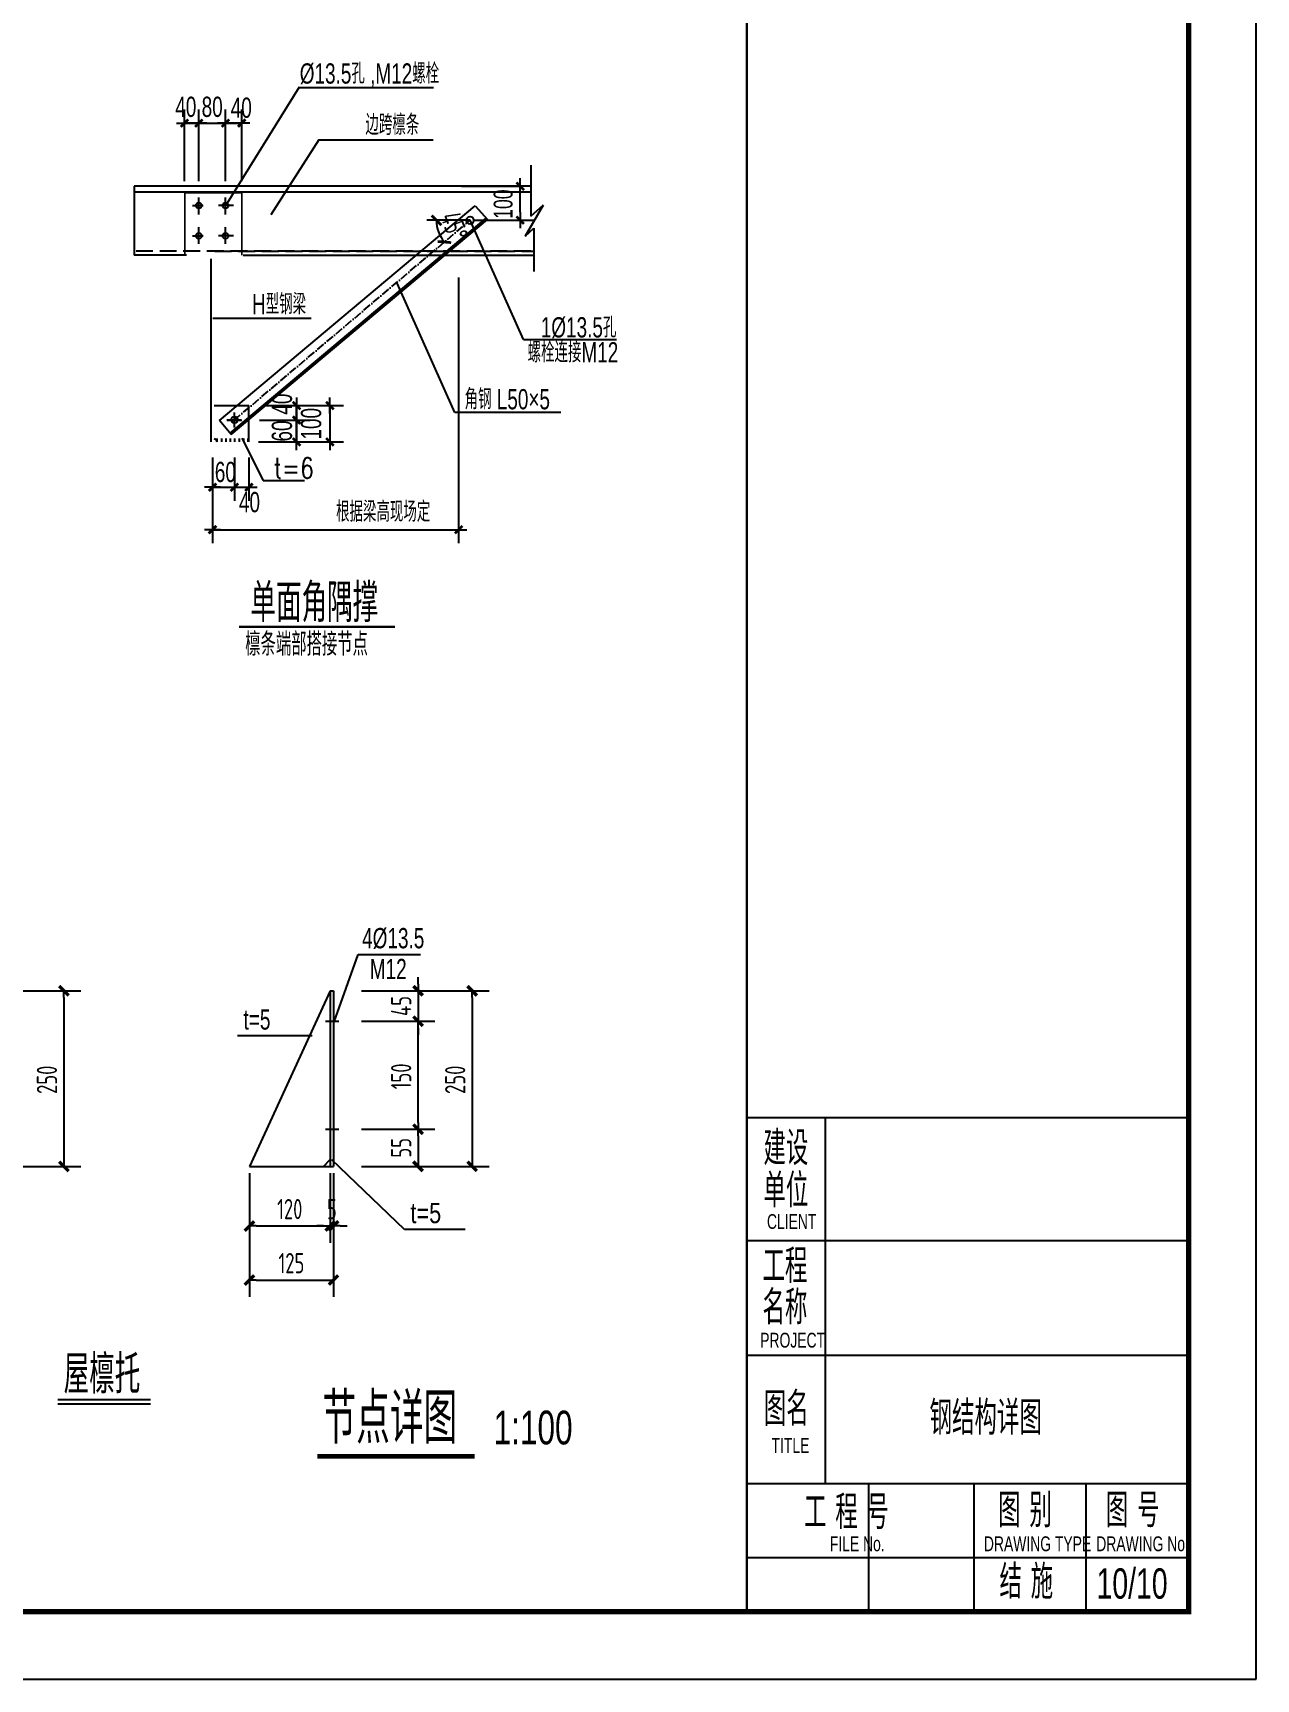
# Model space of a CAD drawing. Extents: x -544850 to 241437, y -10347 to 32059.
# Drawn here: x 223310 to 241437, y -10347 to 14054 of the extents above; entities that cross this region are included whole.
import ezdxf

# ---------------------------------------------------------------- set-up
doc = ezdxf.new("R2010")
doc.units = 0
doc.header["$LTSCALE"] = 1000
for name, pattern in [('ACAD_ISO10W100', [18, 12, -3, 0, -3]), ('CENTER', [2, 1.25, -0.25, 0.25, -0.25]), ('DASH', [0.35, 0.25, -0.1]), ('DASHDOT', [1, 0.5, -0.25, 0, -0.25]), ('DASHED2', [9.525, 6.35, -3.175])]:
    doc.linetypes.add(name, pattern=pattern)
doc.layers.get('0').update_dxf_attribs({"linetype": 'CONTINUOUS'})
doc.layers.get('Defpoints').update_dxf_attribs({"linetype": 'CONTINUOUS'})
for name, color, linetype in [('11', 3, 'CONTINUOUS'), ('AXIS', 253, 'CENTER'), ('AXIS_DIM', 3, 'CONTINUOUS'), ('DIM', 3, 'CONTINUOUS'), ('DIM_SYMB', 3, 'CONTINUOUS'), ('LAYER1', 1, 'CONTINUOUS'), ('LAYER3', 3, 'CONTINUOUS'), ('PUB_DIM', 3, 'CONTINUOUS'), ('PUB_TEXT', 7, 'CONTINUOUS'), ('TEXT', 7, 'CONTINUOUS'), ('THICK', 6, 'CONTINUOUS'), ('THIN', 7, 'CONTINUOUS'), ('图框(修改)', 2, 'CONTINUOUS'), ('图框(锁住)', 7, 'CONTINUOUS')]:
    doc.layers.add(name, color=color, linetype=linetype)
doc.layers.add('出图隐藏', color=7, linetype='CONTINUOUS', plot=False)
doc.styles.add('DIM_FONT', font='SIMPLEX', dxfattribs={"width": 0.7, "bigfont": 'GBCBIG'})
doc.styles.add('TSSD_Dimension', font='tssdeng.shx', dxfattribs={"width": 0.7, "bigfont": 'hztxt.shx'})
doc.styles.add('TSSD_Rein', font='天和字符.shx', dxfattribs={"width": 0.7, "bigfont": '天和汉字.shx'})
doc.styles.add('天和', font='天和字符.shx', dxfattribs={"width": 0.7, "bigfont": '天和汉字.shx'})
doc.styles.add('天和黑体', font='天和字符.shx', dxfattribs={"width": 0.7, "bigfont": '天和黑体.shx'})
doc.dimstyles.new('TSSD_100_100', dxfattribs={"dimtxt": 300, "dimasz": 100, "dimexe": 100, "dimexo": 250, "dimgap": 100, "dimtad": 1, "dimdec": 0, "dimzin": 0, "dimdsep": 46, "dimtxsty": 'TSSD_Dimension', "dimblk": 'ARCHTICK', "dimblk1": 'ARCHTICK', "dimblk2": 'ARCHTICK', "dimcen": 0, "dimdle": 100, "dimclrt": 7, "dimadec": 0, "dimazin": 0, "dimtfac": 1, "dimtdec": 0, "dimtix": 1, "dimtmove": 2, "dimatfit": 3, "dimldrblk": 'ARCHTICK', "dimfxl": 0, "dimtolj": 1, "dimtzin": 0, "dimarcsym": 0})
doc.dimstyles.new('TSSD_10_100', dxfattribs={"dimtxt": 300, "dimasz": 100, "dimexe": 250, "dimexo": 250, "dimgap": 100, "dimtad": 1, "dimdec": 0, "dimlfac": 0.1, "dimzin": 0, "dimdsep": 46, "dimtxsty": 'TSSD_Dimension', "dimblk": '_TSDBK', "dimcen": 0, "dimclrt": 7, "dimadec": 0, "dimazin": 0, "dimtfac": 1, "dimtdec": 0, "dimtix": 1, "dimtmove": 2, "dimatfit": 3, "dimldrblk": '_TSDBK', "dimfxl": 0, "dimtolj": 1, "dimtzin": 0, "dimarcsym": 0})

# ---------------------------------------------------------------- blocks, each defined once
blk = doc.blocks.new('_OBLIQUE')
at = {"color": 0, "linetype": 'ByBlock'}
blk.add_line((-0.5, -0.5), (0.5, 0.5), dxfattribs=at)
blk = doc.blocks.new('_DIMX')
blk.add_line((-150, 0), (150, 0))
at = {"const_width": 50}
blk.add_lwpolyline([(-70, -70), (70, 70)], dxfattribs=at)
blk = doc.blocks.new('_ArchTick')
at = {"color": 0, "linetype": 'ByBlock', "const_width": 0.4}
blk.add_lwpolyline([(-0.71, -0.71), (0.71, 0.71)], dxfattribs=at)
blk = doc.blocks.new('*D363')
at = {"layer": 'AXIS_DIM', "color": 0, "lineweight": -2, "transparency": 16777216}
blk.add_arc((229788, 11276), 498, 180, 220.263, dxfattribs=at)
at = {"layer": 'Defpoints', "color": 0, "transparency": 16777216}
for p in [(229146, 11276), (229788, 11276), (229788, 11276), (229304, 11160), (226292, 8315)]:
    blk.add_point(p, dxfattribs=at)
at = {"layer": 'AXIS_DIM', "color": 0, "lineweight": -2, "transparency": 16777216, "xscale": 100, "yscale": 100, "zscale": 100}
for p, rotation in [((229290, 11276), 90.0000000000002), ((229408, 10954), 310.2630328309158)]:
    blk.add_blockref('_ArchTick', p, dxfattribs=dict(at, rotation=rotation))
at = {"layer": 'AXIS_DIM', "color": 7, "transparency": 16777216, "insert": (229555, 11191), "char_height": 300, "attachment_point": 5, "rotation": 290.1315, "style": 'TSSD_Dimension'}
blk.add_mtext('\\A1;45%%d', dxfattribs=at)
blk = doc.blocks.new('_TSDBK')
blk.add_line((-1, 0), (0, 0))
at = {"const_width": 0.5}
blk.add_lwpolyline([(-0.7, -0.7), (0.7, 0.7)], dxfattribs=at)
blk = doc.blocks.new('*D368')
at = {"layer": 'Defpoints', "color": 0, "transparency": 16777216}
for p in [(226518, -2748), (227715, -2748), (227715, -3631)]:
    blk.add_point(p, dxfattribs=at)
at = {"layer": 'DIM', "color": 0, "lineweight": -2, "transparency": 16777216}
for p, q in [((226518, -2848), (226518, -3881)), ((227715, -2848), (227715, -3881)), ((226618, -3631), (227615, -3631))]:
    blk.add_line(p, q, dxfattribs=at)
at = {"layer": 'DIM', "color": 0, "lineweight": -2, "transparency": 16777216, "xscale": 100, "yscale": 100, "zscale": 100, "rotation": 180}
blk.add_blockref('_TSDBK', (226518, -3631), dxfattribs=at)
at = {"layer": 'DIM', "color": 0, "lineweight": -2, "transparency": 16777216, "xscale": 100, "yscale": 100, "zscale": 100}
blk.add_blockref('_TSDBK', (227715, -3631), dxfattribs=at)
at = {"layer": 'DIM', "color": 7, "transparency": 16777216, "insert": (227116, -3381), "char_height": 300, "attachment_point": 5, "style": 'TSSD_Dimension'}
blk.add_mtext('\\A1;120', dxfattribs=at)
blk = doc.blocks.new('*D369')
at = {"layer": 'Defpoints', "color": 0, "transparency": 16777216}
for p in [(227715, -2748), (227765, -2748), (227715, -3631)]:
    blk.add_point(p, dxfattribs=at)
at = {"layer": 'DIM', "color": 0, "lineweight": -2, "transparency": 16777216}
for p, q in [((227715, -2848), (227715, -3881)), ((227765, -2848), (227765, -3881)), ((227615, -3631), (227515, -3631)), ((227765, -3631), (227715, -3631)), ((227865, -3631), (227965, -3631))]:
    blk.add_line(p, q, dxfattribs=at)
at = {"layer": 'DIM', "color": 0, "lineweight": -2, "transparency": 16777216, "xscale": 100, "yscale": 100, "zscale": 100}
blk.add_blockref('_TSDBK', (227715, -3631), dxfattribs=at)
at = {"layer": 'DIM', "color": 0, "lineweight": -2, "transparency": 16777216, "xscale": 100, "yscale": 100, "zscale": 100, "rotation": 180}
blk.add_blockref('_TSDBK', (227765, -3631), dxfattribs=at)
at = {"layer": 'DIM', "color": 7, "transparency": 16777216, "insert": (227740, -3381), "char_height": 300, "attachment_point": 5, "style": 'TSSD_Dimension'}
blk.add_mtext('\\A1;5', dxfattribs=at)
blk = doc.blocks.new('*D370')
at = {"layer": 'Defpoints', "color": 0, "transparency": 16777216}
for p in [(226518, -3549), (227765, -3549), (227765, -4432)]:
    blk.add_point(p, dxfattribs=at)
at = {"layer": 'DIM', "color": 0, "lineweight": -2, "transparency": 16777216}
for p, q in [((226518, -3649), (226518, -4682)), ((227765, -3649), (227765, -4682)), ((226618, -4432), (227665, -4432))]:
    blk.add_line(p, q, dxfattribs=at)
at = {"layer": 'DIM', "color": 0, "lineweight": -2, "transparency": 16777216, "xscale": 100, "yscale": 100, "zscale": 100, "rotation": 180}
blk.add_blockref('_TSDBK', (226518, -4432), dxfattribs=at)
at = {"layer": 'DIM', "color": 0, "lineweight": -2, "transparency": 16777216, "xscale": 100, "yscale": 100, "zscale": 100}
blk.add_blockref('_TSDBK', (227765, -4432), dxfattribs=at)
at = {"layer": 'DIM', "color": 7, "transparency": 16777216, "insert": (227141, -4182), "char_height": 300, "attachment_point": 5, "style": 'TSSD_Dimension'}
blk.add_mtext('\\A1;125', dxfattribs=at)
blk = doc.blocks.new('FDTERTER')
at = {"layer": '出图隐藏', "linetype": 'Continuous'}
blk.add_line((53642, 2888), (53642, 988), dxfattribs=at)
at = {"layer": '图框(锁住)', "color": 3, "linetype": 'Continuous'}
for p, q in [((59385, -12), (59385, 41988)), ((53001, 8311), (53001, 2888)), ((51836, 6488), (58385, 6488)), ((51836, 4788), (58385, 4788)), ((55203, 2888), (55203, 988)), ((56864, 2888), (56864, 988)), ((51836, 1788), (58385, 1788)), ((51836, 988), (58385, 988)), ((-15, -12), (59385, -12))]:
    blk.add_line(p, q, dxfattribs=at)
at = {"layer": '图框(锁住)', "linetype": 'Continuous'}
for p, q in [((51836, 40988), (51836, 988)), ((51836, 8311), (58385, 8311)), ((51836, 2888), (58385, 2888))]:
    blk.add_line(p, q, dxfattribs=at)
at = {"layer": '图框(锁住)', "linetype": 'Continuous', "const_width": 80}
blk.add_lwpolyline([(58385, 39888), (58385, 40988), (2485, 40988), (2485, 988), (58385, 988)], close=True, dxfattribs=at)
at = {"layer": '图框(锁住)', "linetype": 'Continuous', "const_width": 35}
blk.add_lwpolyline([(51836, 988), (51836, 40988)], dxfattribs=at)
at = {"layer": '图框(修改)', "linetype": 'Continuous', "style": '天和', "width": 0.7}
blk.add_text('结 施', height=500, dxfattribs=at).set_placement((55582, 1179))
at = {"layer": '图框(锁住)', "color": 3, "linetype": 'Continuous', "width": 0.7}
for s, height, style, p in [('建设', 500, '天和', (52084, 7607)), ('单位', 500, '天和', (52084, 6980)), ('CLIENT', 220, '天和黑体', (52136, 6660)), ('工程', 500, '天和', (52070, 5859)), ('名称', 500, '天和', (52070, 5245)), ('PROJECT', 220, '天和黑体', (52036, 4901)), ('图名', 500, '天和', (52090, 3741)), ('TITLE', 220, '天和黑体', (52204, 3341)), ('工 程 号', 500, '天和', (52686, 2211)), ('图 别', 500, '天和', (55563, 2238)), ('图 号', 500, '天和', (57159, 2238)), ('FILE No.', 220, '天和黑体', (53068, 1883)), ('DRAWING TYPE', 220, '天和黑体', (55351, 1883)), ('DRAWING No.', 220, '天和黑体', (57016, 1883))]:
    blk.add_text(s, height=height, dxfattribs=dict(at, style=style)).set_placement(p)

msp = doc.modelspace()

# ---------------------------------------------------------------- linework, layer by layer
at = {"color": 6, "linetype": 'Continuous'}
for p, q in [((230688.6, 12092), (230688.6, 11337.3)), ((230872.7, 11499), (230603.3, 11040.8)), ((230688.6, 11337.3), (230872.7, 11499)), ((230603.3, 11040.8), (230734.6, 11162.1)), ((230734.6, 11162.1), (230734.6, 10515.2))]:
    msp.add_line(p, q, dxfattribs=at)
at = {"color": 7}
for p, q in [((230688.6, 11781.6), (224812.3, 11781.6)), ((224812.3, 11781.6), (224812.3, 10757.7)), ((230688.6, 11695.7), (224812.3, 11695.7)), ((225584.3, 10757.7), (224812.3, 10757.7)), ((226427.8, 10757.7), (230734.6, 10757.7)), ((225950.2, 7990.8), (225950.2, 10703.7))]:
    msp.add_line(p, q, dxfattribs=at)
at = {"color": 8, "linetype": 'ACAD_ISO10W100', "ltscale": 0.03}
for p, q in [((225672.1, 11493.6), (225831, 11493.6)), ((225768.9, 11364.1), (225768.9, 11615.7)), ((226284.5, 11493.6), (226060.4, 11493.6)), ((226163.7, 11364.1), (226163.7, 11615.7)), ((225672.1, 11045.6), (225831, 11045.6)), ((225768.9, 10928.9), (225768.9, 11172.5)), ((226284.5, 11045.6), (226060.4, 11045.6)), ((226163.7, 10928.9), (226163.7, 11172.5))]:
    msp.add_line(p, q, dxfattribs=at)
at = {"color": 4, "linetype": 'Continuous'}
for p, q in [((226072.6, 8307.9), (229864.6, 11489.8)), ((229864.5, 11489.8), (230047.3, 11286.8)), ((226230.5, 8119.7), (230029.1, 11307.2)), ((226248, 8098.8), (230047.3, 11286.8)), ((226248, 8098.8), (226072.6, 8307.9))]:
    msp.add_line(p, q, dxfattribs=at)
at = {"linetype": 'ACAD_ISO10W100', "ltscale": 0.01}
msp.add_line((226291.7, 8314.8), (229787.9, 11276), dxfattribs=at)
at = {"color": 8, "linetype": 'DASH'}
for p, q in [((230688.6, 10818.5), (224812.3, 10818.5)), ((226003.8, 10818.5), (230734.6, 10818.5))]:
    msp.add_line(p, q, dxfattribs=at)
at = {"color": 3, "linetype": 'DASHDOT'}
for p, q in [((226397.7, 8314.8), (226185.6, 8314.8)), ((226295.8, 8216.2), (226295.8, 8421.8))]:
    msp.add_line(p, q, dxfattribs=at)
at = {"color": 8}
for p, q in [((226041.9, 7990.8), (226041.9, 8041.1)), ((226107.5, 7990.8), (226107.5, 8041.1)), ((226173, 7990.8), (226173, 8041.1)), ((226238.5, 7990.8), (226238.5, 8041.1)), ((226304.1, 7990.8), (226304.1, 8041.1)), ((226369.6, 7990.8), (226369.6, 8041.1)), ((226435.1, 7990.8), (226435.1, 8041.1)), ((226500.7, 7990.8), (226500.7, 8041.1))]:
    msp.add_line(p, q, dxfattribs=at)
at = {"color": 7, "elevation": 240}
for points, const_width in [([(225560.9, 10757.7), (225560.9, 11685.6)], 26.7), ([(225560.9, 11685.6), (226404.4, 11685.6)], 26.7), ([(226404.4, 11685.6), (226404.4, 10757.7)], 26.7), ([(225446.2, 10757.7), (226511.7, 10757.7), (226511.7, 10703.7), (225993.4, 10703.7)], 0.241), ([(225993.4, 7990.8), (225993.4, 10703.7)], 0.241), ([(225431.8, 7936.8), (226511.7, 7936.8), (226511.7, 7990.8), (225993.4, 7990.8)], 0.241)]:
    msp.add_lwpolyline(points, dxfattribs=dict(at, const_width=const_width))
at = {"color": 6, "linetype": 'Continuous', "const_width": 0.241, "elevation": 240}
for points in [[(225950.2, 10703.7), (225446.2, 10703.7), (225446.2, 10757.7)], [(225950.2, 7990.8), (225431.8, 7990.8), (225431.8, 7936.8)]]:
    msp.add_lwpolyline(points, dxfattribs=at)
at = {"const_width": 36.2, "elevation": 319.6}
msp.add_lwpolyline([(226364.6, 5248.8), (228673.2, 5248.8)], dxfattribs=at)
at = {"color": 7}
for centre, radius in [((225768.9, 11493.6), 43.2), ((226163.7, 11493.6), 43.2), ((229787.9, 11276), 55.3), ((225768.9, 11045.6), 43.2), ((226163.7, 11045.6), 43.2)]:
    msp.add_circle(centre, radius, dxfattribs=at)
at = {"color": 6, "linetype": 'Continuous'}
msp.add_arc((225976.1, 7973.5), 67.6, 14.85692, 75.14308, dxfattribs=at)
at = {"layer": '11', "color": 3, "linetype": 'Continuous', "ltscale": 50}
for p, q in [((227776.2, -606.5), (228128.5, 393.8)), ((228128.5, 393.8), (229054.8, 393.8)), ((227714.7, -144.4), (227764.8, -144.4)), ((227647.2, -595), (227844, -595)), ((227714.7, -595), (227774.8, -595)), ((227446.1, -811.6), (226342.8, -811.6)), ((227647.2, -2196.7), (227844, -2196.7)), ((227714.7, -2196.7), (227774.8, -2196.7)), ((227614.6, -2747.5), (227714.7, -2647.4)), ((228816.8, -3681), (227739.6, -2650.9)), ((227714.7, -2747.5), (227764.8, -2747.5)), ((229713.2, -3681), (228816.8, -3681))]:
    msp.add_line(p, q, dxfattribs=at)
at = {"layer": 'AXIS'}
for p, q in [((225554.8, 12716.6), (225554, 12716.6)), ((225768.9, 12716.6), (225555.6, 12716.6)), ((225768.1, 12716.6), (225767.3, 12716.6)), ((225768.9, 12716.6), (226163.7, 12716.6)), ((225769.7, 12716.6), (225770.5, 12716.6)), ((226162.9, 12716.6), (226162.1, 12716.6)), ((226163.7, 12716.6), (226404.4, 12716.6)), ((226164.5, 12716.6), (226165.3, 12716.6)), ((226405.2, 12716.6), (226406, 12716.6)), ((229662.6, 11781.6), (230566.5, 11781.6)), ((230531.8, 11398.3), (230531.8, 11872.5)), ((229787.9, 11276), (229145.9, 11276)), ((229827.9, 11278.3), (230731.8, 11278.3)), ((230531.8, 11279.1), (230531.8, 11279.9)), ((226666.5, 8314.8), (227301.5, 8314.8)), ((226729.2, 8530.8), (227417.2, 8530.8)), ((226906.5, 8314.8), (227417.2, 8314.8)), ((226906.5, 8314.8), (227417.2, 8314.8)), ((227014.7, 8530.8), (227911.2, 8530.8)), ((227217.2, 8531.6), (227217.2, 8532.4)), ((227217.2, 7990.8), (227217.2, 8530.8)), ((227217.2, 8530.8), (227217.2, 8314.8)), ((227217.2, 8315.6), (227217.2, 8316.4)), ((227217.2, 8314.8), (227217.2, 7990.8)), ((227217.2, 8314), (227217.2, 8313.2)), ((227711.2, 8530), (227711.2, 7991.6)), ((226654.7, 7990.8), (227417.2, 7990.8)), ((227014.7, 7990.8), (227911.2, 7990.8)), ((227217.2, 7990), (227217.2, 7989.2)), ((225971.8, 7759.7), (225971.8, 7119.5)), ((226295.8, 7759.6), (226295.8, 7119.5)), ((226511.7, 7759.6), (226511.7, 7119.5)), ((225972.6, 7319.5), (226295, 7319.5))]:
    msp.add_line(p, q, dxfattribs=at)
at = {"layer": 'AXIS_DIM'}
for p, q in [((229619.1, 10430.7), (229619.1, 6490.4)), ((225971.8, 7670.8), (225971.8, 6490.4)), ((225972.6, 6690.4), (229618.3, 6690.4))]:
    msp.add_line(p, q, dxfattribs=at)
at = {"layer": 'Defpoints', "color": 0, "linetype": 'ByBlock'}
for p in [(227774.8, -144.4), (227774.8, -144.4), (227774.8, -595), (227774.8, -595), (227774.8, -2196.7), (227774.8, -2196.7)]:
    msp.add_point(p, dxfattribs=at)
at = {"layer": 'DIM'}
for p, q in [((229017.4, -44.2), (229017.4, 55.9)), ((222929.2, -144.4), (224018.3, -144.4)), ((228178.7, -144.4), (229267.8, -144.4)), ((228979.9, -144.4), (230068.9, -144.4)), ((229017.4, -144.4), (229017.4, -595)), ((223767.9, -244.5), (223767.9, -2647.4)), ((229818.6, -244.5), (229818.6, -2647.4)), ((228178.7, -595), (229267.8, -595)), ((228178.7, -595), (229267.8, -595)), ((229017.4, -2096.6), (229017.4, -695.2)), ((229017.4, -695.2), (229017.4, -795.3)), ((228178.7, -2196.7), (229267.8, -2196.7)), ((228178.7, -2196.7), (229267.8, -2196.7)), ((229017.4, -2296.9), (229017.4, -2647.4)), ((222929.2, -2747.5), (224018.3, -2747.5)), ((228178.7, -2747.5), (229267.8, -2747.5)), ((228979.9, -2747.5), (230068.9, -2747.5))]:
    msp.add_line(p, q, dxfattribs=at)
at = {"layer": 'DIM_SYMB', "lineweight": -3, "const_width": 70}
msp.add_lwpolyline([(227523.3, -7047.2), (229856.4, -7047.2)], dxfattribs=at)
at = {"layer": 'LAYER1', "color": 4}
msp.add_line((225974.7, 9824.1), (227433.2, 9824.1), dxfattribs=at)
at = {"layer": 'LAYER1', "color": 1}
for p, q in [((225993.4, 8530.8), (226372.8, 8530.8)), ((226511.7, 7990.8), (226511.7, 8292.5))]:
    msp.add_line(p, q, dxfattribs=at)
at = {"layer": 'LAYER1'}
for p, q in [((226185.1, 8314.8), (226406.4, 8314.8)), ((226295.8, 8204.1), (226295.8, 8425.4))]:
    msp.add_line(p, q, dxfattribs=at)
at = {"layer": 'LAYER1', "color": 3, "linetype": 'DASHED2', "ltscale": 0.1}
for p in [(226372.8, 8530.8), (226511.7, 8292.5)]:
    msp.add_line(p, (226511.7, 8530.8), dxfattribs=at)
at = {"layer": 'LAYER1'}
msp.add_circle((226297.8, 8316.8), 48.6, dxfattribs=at)
at = {"layer": 'LAYER3'}
for p, q in [((227714.7, -144.4), (226518, -2747.5)), ((227714.7, -144.4), (227714.7, -2747.5)), ((227764.8, -144.4), (227764.8, -2747.5)), ((226518, -2747.5), (227721.3, -2747.5))]:
    msp.add_line(p, q, dxfattribs=at)
at = {"layer": 'PUB_DIM'}
for p, q in [((227257.5, 13248), (226163.7, 11489.9)), ((227256, 13245.6), (229247.6, 13245.6)), ((227546.4, 12471), (226833.4, 11358.2)), ((227544.9, 12468.6), (229241.5, 12468.6)), ((230579.1, 9507.6), (229787.9, 11276)), ((229560.5, 8428), (228706.2, 10344.8)), ((230579.1, 9507.6), (231956.4, 9507.6)), ((231135.5, 8428), (229560.5, 8428)), ((226405, 8048), (226721.5, 7417.8)), ((226721.5, 7417.8), (227336.8, 7417.8))]:
    msp.add_line(p, q, dxfattribs=at)
at = {"layer": 'PUB_TEXT'}
for p, q in [((225555.6, 11855.7), (225555.6, 12916.6)), ((225768.9, 11855.7), (225768.9, 12916.6)), ((225768.9, 11855.7), (225768.9, 12916.6)), ((226163.7, 11855.7), (226163.7, 12916.6)), ((226163.7, 11855.7), (226163.7, 12916.6)), ((226404.4, 11855.7), (226404.4, 12916.6))]:
    msp.add_line(p, q, dxfattribs=at)
at = {"layer": 'THICK', "linetype": 'Continuous', "const_width": 26.8, "elevation": 233.3}
msp.add_lwpolyline([(223676.8, -6206.1), (225053.9, -6206.1)], dxfattribs=at)
at = {"layer": 'THIN', "linetype": 'Continuous', "elevation": 233.3}
msp.add_lwpolyline([(223676.8, -6265.5), (225053.9, -6265.5)], dxfattribs=at)

# ---------------------------------------------------------------- block references
at = {"linetype": 'Continuous'}
msp.add_blockref('FDTERTER', (182052.2, -10334.8), dxfattribs=at)
at = {"layer": 'AXIS', "xscale": 0.7999999998137355, "yscale": 0.8000000001047738, "zscale": 0.8000000000000227}
for p in [(225555.6, 12716.6), (225768.9, 12716.6), (226163.7, 12716.6), (226295.8, 7319.5), (226511.7, 7319.5), (229619.1, 6690.4)]:
    msp.add_blockref('_DIMX', p, dxfattribs=at)
at = {"layer": 'AXIS'}
for name, p, xscale, yscale, zscale, rotation in [('_DIMX', (225768.9, 12716.6), 0.7999999998137355, 0.8000000001047738, 0.8000000000000227, 180), ('_DIMX', (226163.7, 12716.6), 0.7999999998137355, 0.8000000001047738, 0.8000000000000227, 180), ('_DIMX', (226404.4, 12716.6), 0.7999999998137355, 0.8000000001047738, 0.8000000000000227, 180), ('_DIMX', (230531.8, 11781.6), 0.8000000001047738, 0.8000000001047738, 0.8000000000000227, 90), ('_DIMX', (230531.8, 11278.3), 0.8000000001047738, 0.8000000001047738, 0.8000000000000227, 270), ('_DIMX', (227217.2, 8530.8), 0.8000000001047738, 0.8000000001047738, 0.8000000000000227, 270), ('_OBLIQUE', (227217.2, 8530.8), 80.99594999989495, 80.99594999989495, 80.99594999998806, 270), ('_DIMX', (227711.2, 8530.8), 0.8000000001047738, 0.8000000001047738, 0.8000000000000227, 90), ('_DIMX', (227217.2, 8314.8), 0.8000000001047738, 0.8000000001047738, 0.8000000000000227, 270), ('_OBLIQUE', (227217.2, 8314.8), 80.99594999989495, 80.99594999989495, 80.99594999998806, 270), ('_DIMX', (227217.2, 7990.8), 0.8000000001047738, 0.8000000001047738, 0.8000000000000227, 90), ('_DIMX', (227711.2, 7990.8), 0.8000000001047738, 0.8000000001047738, 0.8000000000000227, 270), ('_OBLIQUE', (227217.2, 7990.8), 80.99594999989495, 80.99594999989495, 80.99594999998806, 270), ('_DIMX', (225971.8, 7319.5), 0.7999999998137355, 0.8000000001047738, 0.8000000000000227, 180), ('_DIMX', (225971.8, 6690.4), 0.7999999998137355, 0.8000000001047738, 0.8000000000000227, 180)]:
    msp.add_blockref(name, p, dxfattribs=dict(at, xscale=xscale, yscale=yscale, zscale=zscale, rotation=rotation))
at = {"layer": 'DIM', "xscale": 100.143061516399, "yscale": 100.143061516399, "zscale": 100.1430615164521}
for p, rotation in [((223767.9, -144.4), 90), ((229017.4, -144.4), 270), ((229818.6, -144.4), 90), ((229017.4, -595), 90), ((229017.4, -595), 90), ((229017.4, -2196.7), 270), ((229017.4, -2196.7), 90), ((223767.9, -2747.5), 270), ((229017.4, -2747.5), 270), ((229818.6, -2747.5), 270)]:
    msp.add_blockref('_TSDBK', p, dxfattribs=dict(at, rotation=rotation))
at = {"layer": 'PUB_TEXT', "xscale": 0.8000000001047738, "yscale": 0.8000000001047738, "zscale": 0.8000000000000227, "rotation": 90}
msp.add_blockref('_DIMX', (227217.2, 8314.8), dxfattribs=at)

# ---------------------------------------------------------------- texts
at = {"lineweight": -3, "style": 'TSSD_Rein', "width": 0.7}
for s, p in [('单面角隅撑', (226533.4, 5321.3)), ('屋檩托', (223764.6, -6115.1))]:
    msp.add_text(s, height=569.66, dxfattribs=at).set_placement(p)
at = {"layer": 'AXIS', "style": 'DIM_FONT', "width": 0.8}
msp.add_text('t=6', height=300, dxfattribs=at).set_placement((226876.4, 7454.3))
at = {"layer": 'DIM', "color": 7, "char_height": 300.43, "attachment_point": 5, "rotation": 90, "style": 'TSSD_Dimension'}
for s, insert in [('\\A1;45', (228767.1, -369.7)), ('250', (223517.6, -1463.5)), ('150', (228767.1, -1413.5)), ('250', (229568.2, -1463.5)), ('\\A1;55', (228767.1, -2472.1))]:
    msp.add_mtext(s, dxfattribs=dict(at, insert=insert))
at = {"layer": 'PUB_TEXT', "style": '天和', "width": 0.7}
for s, height, p in [('%%c13.5孔 ,M12螺栓', 300, (227264, 13302.7)), ('H型钢梁', 300, (226556.7, 9884.1)), ('1%%c13.5孔', 300, (230835.9, 9539.7)), ('螺栓连接M12', 300, (230640.4, 9170.2)), ('角钢 L50×5', 300, (229707, 8474.4)), ('根据梁高现场定', 300, (227802.4, 6806.6)), ('檩条端部搭接节点', 342, (226455.4, 4822.4)), ('钢结构详图', 500, (236598.6, -6725.4))]:
    msp.add_text(s, height=height, dxfattribs=at).set_placement(p)
at = {"layer": 'PUB_TEXT', "color": 1, "style": '天和', "width": 0.7}
msp.add_text(' 边跨檩条', height=300, dxfattribs=at).set_placement((228160, 12542.3))
at = {"layer": 'PUB_TEXT', "lineweight": -3, "style": '天和', "width": 0.7}
for s, height, p in [('节点详图', 750, (227602, -6857.3)), ('1:100', 500, (230136.4, -6868.6))]:
    msp.add_text(s, height=height, dxfattribs=at).set_placement(p)
at = {"layer": 'PUB_TEXT', "char_height": 300, "attachment_point": 5, "style": '天和'}
for s, insert in [('40', (225575.2, 12956.6)), ('80', (225966.3, 12956.6)), ('40', (226397.2, 12943.5)), ('\\A1;60', (226161.6, 7544.2)), ('40', (226519.1, 7096.9))]:
    msp.add_mtext(s, dxfattribs=dict(at, insert=insert))
at = {"layer": 'PUB_TEXT', "attachment_point": 5, "rotation": 90, "style": '天和'}
for s, insert, char_height in [('\\A1;100', (230279.7, 11516.2), 278.69), ('\\A1;40', (227001.2, 8551.5), 300), ('\\A1;60', (227001.2, 8152.7), 300), ('\\A1;100', (227433.9, 8260.8), 300)]:
    msp.add_mtext(s, dxfattribs=dict(at, insert=insert, char_height=char_height))
at = {"layer": 'TEXT', "style": 'TSSD_Rein'}
for s, width, p in [('4%%C13.5', 0.7, (228187.8, 485.4)), ('M12', 0.7, (228301.9, 27.9)), ('t=5', 0.7, (226430.7, -720)), ('t=5', 0.8, (228904.6, -3589.4))]:
    msp.add_text(s, height=300.43, dxfattribs=dict(at, width=width)).set_placement(p)
at = {"layer": '图框(修改)', "linetype": 'Continuous', "style": '天和', "width": 0.7}
msp.add_text('10/10', height=450, dxfattribs=at).set_placement((239072.2, -9155.6))

# ---------------------------------------------------------------- dimensions: what is measured, and where the dimension line sits
at = {"layer": 'AXIS_DIM'}
dim = msp.add_angular_dim_2l(base=(229303.8, 11160.4), line1=((229787.9, 11276), (229145.9, 11276)), line2=((226291.7, 8314.8), (229787.9, 11276)), text='45%%d', dimstyle='TSSD_100_100', override={"dimtxt": 300}, dxfattribs=at)
dim.commit()
dim.dimension.update_dxf_attribs({"geometry": '*D363', "text_midpoint": (229555.3, 11190.7)})
at = {"layer": 'DIM'}
for base, p1, p2, picture, middle in [((227714.7, -3631), (226518, -2747.5), (227714.7, -2747.5), '*D368', (227116.4, -3381)), ((227764.8, -4432.1), (226518, -3548.7), (227764.8, -3548.7), '*D370', (227141.4, -4182.1))]:
    dim = msp.add_linear_dim(base=base, p1=p1, p2=p2, dimstyle='TSSD_10_100', override={"dimexo": 100}, dxfattribs=at)
    dim.commit()
    dim.dimension.update_dxf_attribs({"geometry": picture, "text_midpoint": middle})
dim = msp.add_linear_dim(base=(227714.7, -3631), p1=(227764.8, -2747.5), p2=(227714.7, -2747.5), angle=180, dimstyle='TSSD_10_100', override={"dimexo": 100}, dxfattribs=at)
dim.commit()
dim.dimension.update_dxf_attribs({"geometry": '*D369', "text_midpoint": (227739.8, -3381)})

doc.saveas('drawing.dxf')
